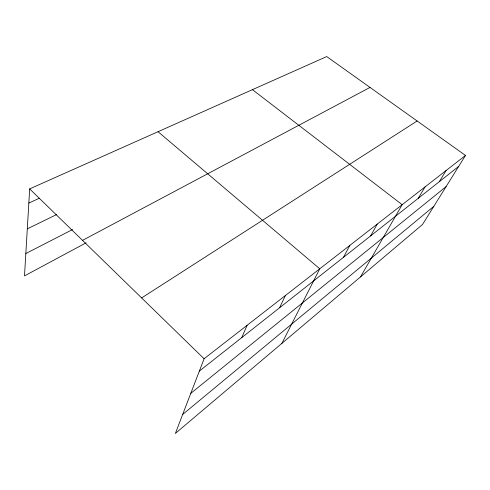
<?xml version="1.0" encoding="UTF-8"?>
<svg xmlns="http://www.w3.org/2000/svg" width="490" height="490" viewBox="0 0 490 490"><rect width="100%" height="100%" fill="white"/><g stroke="black" fill="none" stroke-linecap="round" stroke-linejoin="round"><path stroke-width="0.73" d="M465.5 155.44L204.091 358.754L175.371 433.43L422.545 224.463L465.5 155.44L326.714 56.571L29.676 188.889L24.5 275.894L86.154 242.783M241.735 337.635L247.095 325.305M279.588 307.757L285.407 295.507M281.866 343.398L319.756 268.79L158.037 131.706M343.459 257.342L349.854 245.38M370.642 235.892L377.208 224.108M360.493 276.924L402.174 204.691L252.442 89.658M418.282 198.285L425.044 186.898M439.279 181.717L446.084 170.538M182.66 414.466L433.846 206.308M190.788 393.335L446.108 186.598M199.344 371.095L458.677 166.404M141.635 297.926L417.131 120.981M82.534 240.37L370.017 87.416M25.829 253.544L72.6 229.522M27.299 228.848L56.528 214.596M28.83 203.081L39.212 198.303M29.676 188.889L204.091 358.754"/></g></svg>
